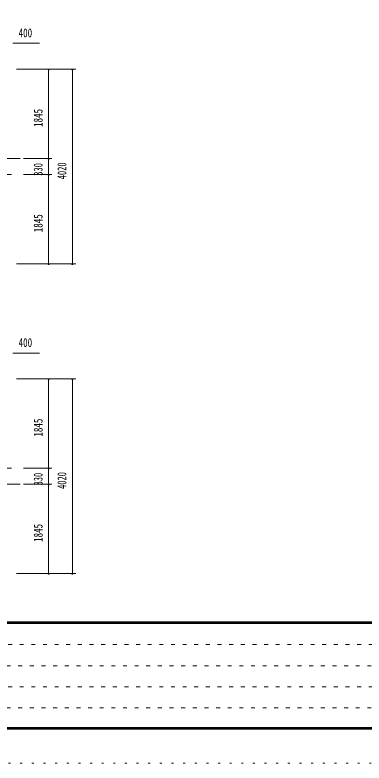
# Model space of a CAD drawing. Units: millimetres, scale not verified. Extents: x -31547 to 31550, y -14700 to 14700.
# Drawn here: x 3561 to 10760, y -14700 to 748 of the extents above; entities that cross this region are included whole.
import ezdxf
from ezdxf.enums import TextEntityAlignment as Align

# ---------------------------------------------------------------- set-up
doc = ezdxf.new("R2010")
doc.units = ezdxf.units.MM
doc.header["$LTSCALE"] = 80
for name, pattern in [('USER1', [3, 1, -2]), ('USER3', [24, 12, -5, 2, -5]), ('USER4', [3, 0.5, -2.5])]:
    doc.linetypes.add(name, pattern=pattern)
for name, color, linetype, lineweight in [('0-3_1-27CENTER', 3, 'USER3', 18), ('0-5_1-57DIM', 3, 'Continuous', 18), ('0-C_F-F1PAPER', 5, 'Continuous', 18), ('0-D_F-E_J_ADD', 5, 'USER4', 18)]:
    doc.layers.add(name, color=color, linetype=linetype, lineweight=lineweight)
doc.styles.add('ＭＳ ゴシック', font='')
doc.styles.get('ＭＳ ゴシック').set_extended_font_data('MS Gothic')

msp = doc.modelspace()

# ---------------------------------------------------------------- linework, layer by layer
at = {"layer": '0-3_1-27CENTER'}
for p, q in [((3669.41, -2217.46), (-7630.59, -2217.46)), ((-7630.59, -2547.46), (3669.41, -2547.46)), ((-7630.59, -8612.46), (3669.41, -8612.46)), ((3669.41, -8942.46), (-7630.59, -8942.46))]:
    msp.add_line(p, q, dxfattribs=at)
at = {"layer": '0-5_1-57DIM'}
for p, q in [((3519.41, 162.54), (4068.91, 162.54)), ((3589.41, -372.46), (4814.41, -372.46)), ((4268.42, -372.46), (4240.42, -372.46)), ((4254.42, -372.46), (4254.42, -2217.46)), ((4758.41, -372.46), (4730.41, -372.46)), ((4744.41, -372.46), (4744.41, -4392.46)), ((4324.42, -2217.46), (3739.41, -2217.46)), ((4268.42, -2217.46), (4240.42, -2217.46)), ((4254.42, -2217.46), (4254.42, -2547.46)), ((3739.41, -2547.46), (4324.42, -2547.46)), ((4268.42, -2547.46), (4240.42, -2547.46)), ((4254.42, -2547.46), (4254.42, -4392.46)), ((3589.41, -4392.46), (4814.41, -4392.46)), ((4268.42, -4392.46), (4240.42, -4392.46)), ((4758.41, -4392.46), (4730.41, -4392.46)), ((3519.41, -6232.46), (4068.91, -6232.46)), ((4814.41, -6767.46), (3589.41, -6767.46)), ((4268.42, -6767.46), (4240.42, -6767.46)), ((4254.42, -6767.46), (4254.42, -8612.46)), ((4758.41, -6767.46), (4730.41, -6767.46)), ((4744.41, -6767.46), (4744.41, -10787.46)), ((3739.41, -8612.46), (4324.42, -8612.46)), ((4268.42, -8612.46), (4240.42, -8612.46)), ((4254.42, -8612.46), (4254.42, -8942.46)), ((4324.42, -8942.46), (3739.41, -8942.46)), ((4268.42, -8942.46), (4240.42, -8942.46)), ((4254.42, -8942.46), (4254.42, -10787.46)), ((3589.41, -10787.46), (4814.41, -10787.46)), ((4268.42, -10787.46), (4240.42, -10787.46)), ((4758.41, -10787.46), (4730.41, -10787.46))]:
    msp.add_line(p, q, dxfattribs=at)
for centre in [(4254.42, -372.46), (4744.41, -372.46), (4254.42, -2217.46), (4254.42, -2547.46), (4254.42, -4392.46), (4744.41, -4392.46), (4254.42, -6767.46), (4744.41, -6767.46), (4254.42, -8612.46), (4254.42, -8942.46), (4254.42, -10787.46), (4744.41, -10787.46)]:
    msp.add_arc(centre, 14, 180, 0, dxfattribs=at)
at = {"layer": '0-C_F-F1PAPER'}
for p, q in [((30814.95, -11781), (-9295.05, -11781)), ((-9295.05, -11784.5), (30814.95, -11784.5)), ((30814.95, -11788), (-9295.05, -11788)), ((-9295.05, -11791.5), (30814.95, -11791.5)), ((30814.95, -11795), (-9295.05, -11795)), ((-9295.05, -11798.5), (30814.95, -11798.5)), ((30814.95, -11802), (-9295.05, -11802)), ((-9295.05, -11805.5), (30814.95, -11805.5)), ((30814.95, -11809), (-9295.05, -11809)), ((-9295.05, -11812.5), (30814.95, -11812.5)), ((30814.95, -11816), (-9295.05, -11816))]:
    msp.add_line(p, q, dxfattribs=at)
at = {"layer": '0-C_F-F1PAPER', "color": 6, "linetype": 'USER1'}
for p, q in [((16219.96, -12252.8), (-9330.05, -12252.8)), ((-9330.05, -12689.6), (16219.96, -12689.6)), ((16219.96, -13126.4), (-9330.05, -13126.4)), ((-9330.05, -13563.2), (12708.76, -13563.2))]:
    msp.add_line(p, q, dxfattribs=at)
at = {"layer": '0-C_F-F1PAPER'}
for points in [[(30849.95, -14000), (30849.95, 14140), (-9330.05, 14140), (-9330.05, -14000)], [(30846.45, -13996.5), (30846.45, 14136.5), (-9326.55, 14136.5), (-9326.55, -13996.5)], [(30842.95, -13993), (-9323.05, -13993), (-9323.05, 14133), (30842.95, 14133)], [(30839.45, -13989.5), (30839.45, 14129.5), (-9319.55, 14129.5), (-9319.55, -13989.5)], [(30835.95, -13986), (-9316.05, -13986), (-9316.05, 14126), (30835.95, 14126)], [(30832.45, -13982.5), (30832.45, 14122.5), (-9312.55, 14122.5), (-9312.55, -13982.5)], [(30828.95, -13979), (-9309.05, -13979), (-9309.05, 14119), (30828.95, 14119)], [(30825.45, -13975.5), (30825.45, 14115.5), (-9305.55, 14115.5), (-9305.55, -13975.5)], [(30821.95, -13972), (30821.95, 14112), (-9302.05, 14112), (-9302.05, -13972)], [(30818.45, -13968.5), (30818.45, 14108.5), (-9298.55, 14108.5), (-9298.55, -13968.5)], [(30814.95, -13965), (-9295.05, -13965), (-9295.05, 14105), (30814.95, 14105)]]:
    msp.add_lwpolyline(points, close=True, dxfattribs=at)
at = {"layer": '0-D_F-E_J_ADD'}
msp.add_lwpolyline([(31549.95, -14700), (-10030.05, -14700), (-10030.05, 14700), (31549.95, 14700)], close=True, dxfattribs=at)

# ---------------------------------------------------------------- texts
at = {"layer": '0-5_1-57DIM', "color": 7, "style": 'ＭＳ ゴシック', "width": 0.75}
for p in [(3636.49, 232.54), (3636.49, -6162.46)]:
    msp.add_text('400', height=182.3, dxfattribs=at).set_placement(p, align=Align.BOTTOM_LEFT)
at = {"layer": '0-5_1-57DIM', "color": 7, "style": 'ＭＳ ゴシック'}
for s, width, p in [('1845', 0.75, (4184.42, -1564.08)), ('4020', 0.7, (4674.41, -2644.11)), ('330', 0.7, (4184.42, -2571.21)), ('1845', 0.75, (4184.42, -3739.07)), ('1845', 0.75, (4184.42, -7959.07)), ('330', 0.7, (4184.42, -8966.21)), ('4020', 0.7, (4674.41, -9039.11)), ('1845', 0.75, (4184.42, -10134.08))]:
    msp.add_text(s, height=182.3, rotation=90, dxfattribs=dict(at, width=width)).set_placement(p, align=Align.BOTTOM_LEFT)

doc.saveas('drawing.dxf')
